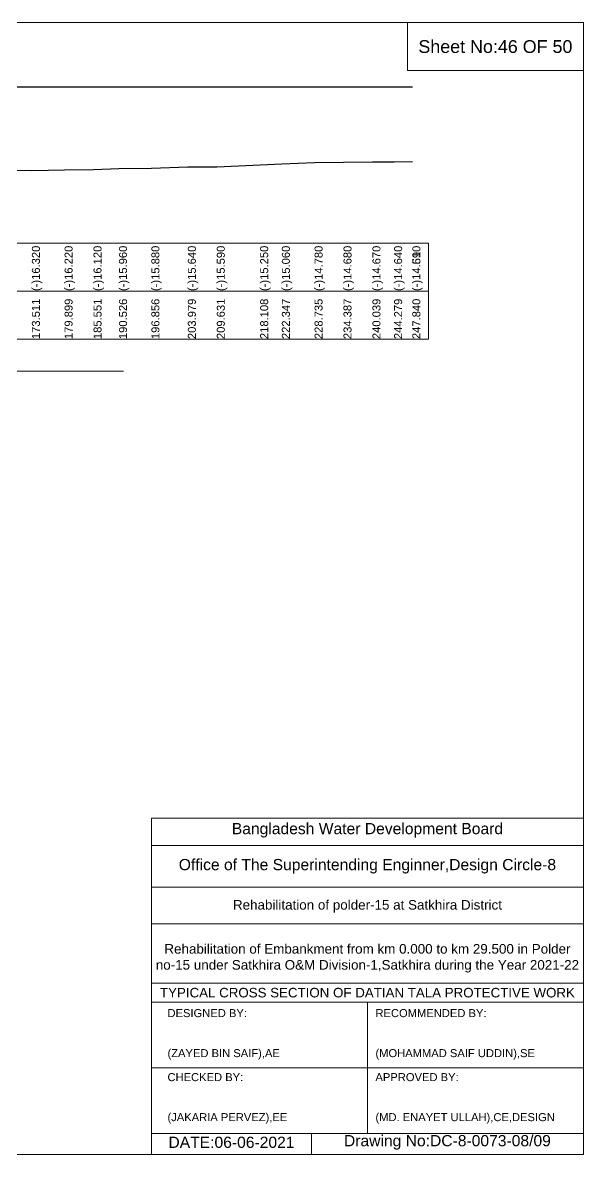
# Model space of a CAD drawing. Header units: inches. Extents: x 89000 to 845000, y -7071 to 31.
# Drawn here: x 781494 to 785000, y -7071 to 0 of the extents above; entities that cross this region are included whole.
import ezdxf

# ---------------------------------------------------------------- set-up
doc = ezdxf.new("R2010")
doc.units = ezdxf.units.IN
doc.header["$LTSCALE"] = 7
doc.header["$MEASUREMENT"] = 0
for name, color, linetype, lineweight in [('Cross section Data Border', 7, 'Continuous', 9), ('Cross Section Labels', 7, 'Continuous', 9), ('Existing_Bed_Level for Xsection', 7, 'Continuous', 25), ('Long Section Labels', 7, 'Continuous', 9)]:
    doc.layers.add(name, color=color, linetype=linetype, lineweight=lineweight)
doc.styles.get("Standard").update_dxf_attribs({"font": 'arial.ttf'})

msp = doc.modelspace()

# ---------------------------------------------------------------- linework, layer by layer
at = {"layer": 'Cross section Data Border'}
msp.add_lwpolyline([(775100, -1377.12), (784030.88064, -1377.12), (784030.88064, -1977.12), (775100, -1977.12)], close=True, dxfattribs=at)
msp.add_lwpolyline([(775100, -1677.12), (784030.88064, -1677.12)], dxfattribs=at)
at = {"layer": 'Cross Section Labels'}
for points in [[(775000, 0), (785000, 0), (785000, -7071), (775000, -7071)], [(783900, 0), (785000, 0), (785000, -300), (783900, -300)]]:
    msp.add_lwpolyline(points, close=True, dxfattribs=at)
for points in [[(777805.44032, -2177.12), (779965.44032, -2177.12), (782125.44032, -2177.12)], [(782300, -7071), (782300, -4971), (785000, -4971)], [(782300, -5141), (785000, -5141)], [(782300, -5401), (785000, -5401)], [(782300, -5631), (785000, -5631)], [(782300, -6001), (785000, -6001)], [(782300, -6121), (785000, -6121)], [(783650, -6121), (783650, -6941)], [(782300, -6531), (785000, -6531)], [(782300, -6941), (785000, -6941)], [(783300, -6941), (783300, -7071)]]:
    msp.add_lwpolyline(points, dxfattribs=at)
at = {"layer": 'Existing_Bed_Level for Xsection'}
for points in [[(776000, -401.12), (783930.88064, -401.12)], [(781371.48957, -919.84), (781552.36159, -923.36), (781756.76406, -920.16), (781937.62708, -916.96), (782096.83343, -911.84), (782299.38008, -909.28), (782527.33306, -901.6), (782708.18066, -900), (782979.46877, -889.12), (783115.11971, -883.04), (783319.52989, -874.08), (783500.38991, -870.88), (783681.25743, -870.56), (783816.91269, -869.6), (783930.88064, -868), (783930.88064, -868.64)]]:
    msp.add_lwpolyline(points, dxfattribs=at)

# ---------------------------------------------------------------- texts
at = {"layer": 'Cross Section Labels', "attachment_point": 5}
for s, insert, char_height in [('Sheet No:46 OF 50', (784450, -150), 80), ('Bangladesh Water Development Board', (783650, -5046), 70), ('Office of The Superintending Enginner,Design Circle-8', (783650, -5271), 70)]:
    msp.add_mtext(s, dxfattribs=dict(at, insert=insert, char_height=char_height))
at = {"layer": 'Cross Section Labels'}
for s, insert, char_height, width, attachment_point in [('Rehabilitation of polder-15 at Satkhira District', (783650, -5521), 60, 2800, 5), ('Rehabilitation of Embankment from km 0.000 to km 29.500 in Polder no-15 under Satkhira O&M Division-1,Satkhira during the Year 2021-22', (783650, -5846), 60, 2700, 5), ('TYPICAL CROSS SECTION OF DATIAN TALA PROTECTIVE WORK', (783650, -6061), 59.5765532, 2800, 5), ('DESIGNED BY:^J^J^J(ZAYED BIN SAIF),AE', (782400, -6321), 50, 1400, 4), ('RECOMMENDED BY:^J^J^J(MOHAMMAD SAIF UDDIN),SE', (783700, -6321), 50, 1400, 4), ('CHECKED BY:^J^J^J(JAKARIA PERVEZ),EE', (782400, -6721), 50, 1400, 4), ('APPROVED BY:^J^J^J(MD. ENAYET ULLAH),CE,DESIGN', (783700, -6721), 50, 1400, 4), ('DATE:06-06-2021', (782800, -6996), 70, 1400, 5), ('Drawing No:DC-8-0073-08/09', (784150, -6996), 70, 2200, 5)]:
    msp.add_mtext(s, dxfattribs=dict(at, insert=insert, char_height=char_height, width=width, attachment_point=attachment_point))
at = {"layer": 'Long Section Labels', "char_height": 50, "attachment_point": 1, "rotation": 90}
for s, insert in [('(-)16.320', (781552.36159, -1677.12)), ('(-)16.220', (781756.76406, -1677.12)), ('(-)16.120', (781937.62708, -1677.12)), ('(-)15.960', (782096.83343, -1677.12)), ('(-)15.880', (782299.38008, -1677.12)), ('(-)15.640', (782527.33306, -1677.12)), ('(-)15.590', (782708.18066, -1677.12)), ('(-)15.250', (782979.46877, -1677.12)), ('(-)15.060', (783115.11971, -1677.12)), ('(-)14.780', (783319.52989, -1677.12)), ('(-)14.680', (783500.38991, -1677.12)), ('(-)14.670', (783681.25743, -1677.12)), ('(-)14.640', (783816.91269, -1677.12)), ('(-)14.590', (783930.88064, -1677.12)), ('(-)14.610', (783930.88064, -1677.12)), ('173.511', (781552.36159, -1977.12)), ('179.899', (781756.76406, -1977.12)), ('185.551', (781937.62708, -1977.12)), ('190.526', (782096.83343, -1977.12)), ('196.856', (782299.38008, -1977.12)), ('203.979', (782527.33306, -1977.12)), ('209.631', (782708.18066, -1977.12)), ('218.108', (782979.46877, -1977.12)), ('222.347', (783115.11971, -1977.12)), ('228.735', (783319.52989, -1977.12)), ('234.387', (783500.38991, -1977.12)), ('240.039', (783681.25743, -1977.12)), ('244.279', (783816.91269, -1977.12)), ('247.840', (783930.88064, -1977.12)), ('247.840', (783930.88064, -1977.12))]:
    msp.add_mtext(s, dxfattribs=dict(at, insert=insert))

doc.saveas('drawing.dxf')
